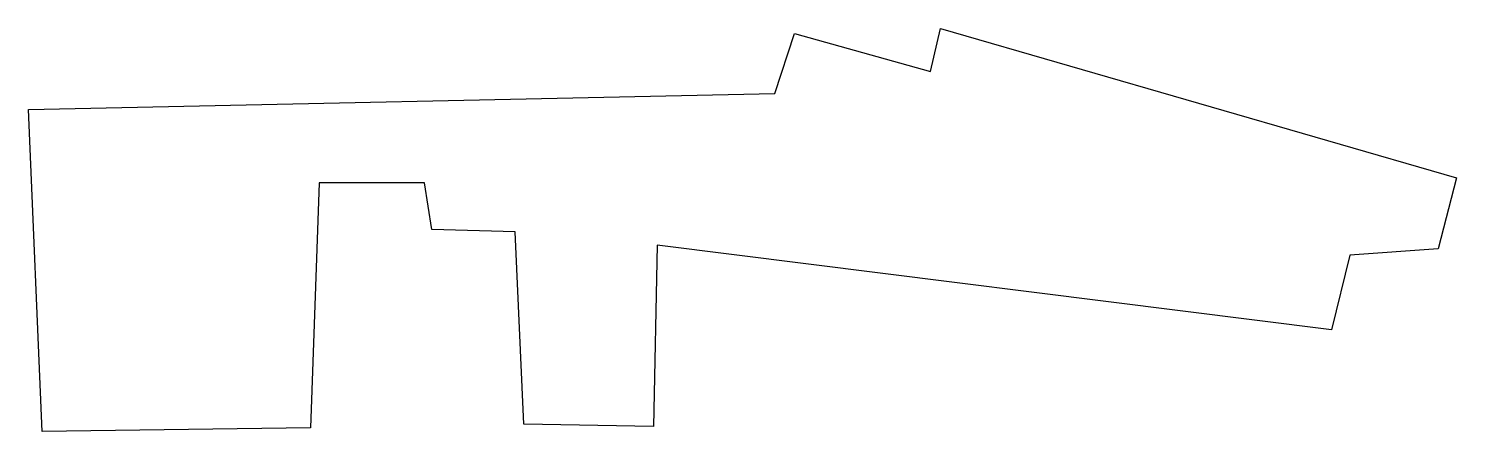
# Model space of a CAD drawing. Header units: metres. Extents: x 66 to 1231, y 62 to 391.
import ezdxf

# ---------------------------------------------------------------- set-up
doc = ezdxf.new("R2010")
doc.units = ezdxf.units.M

msp = doc.modelspace()

# ---------------------------------------------------------------- linework, layer by layer
for p, q in [((675, 338), (691, 387)), ((691, 387), (802, 356)), ((802, 356), (810, 391)), ((810, 391), (1231, 269)), ((66, 325), (675, 338)), ((77, 62), (66, 325)), ((1231, 269), (1216, 211)), ((303, 265), (296, 65)), ((389, 265), (303, 265)), ((395, 227), (389, 265)), ((463, 225), (395, 227)), ((470, 68), (463, 225)), ((579, 214), (576, 66)), ((1129, 145), (579, 214)), ((1216, 211), (1144, 206)), ((1144, 206), (1129, 145)), ((296, 65), (77, 62)), ((77, 62), (77, 62)), ((576, 66), (470, 68))]:
    msp.add_line(p, q)

doc.saveas('drawing.dxf')
